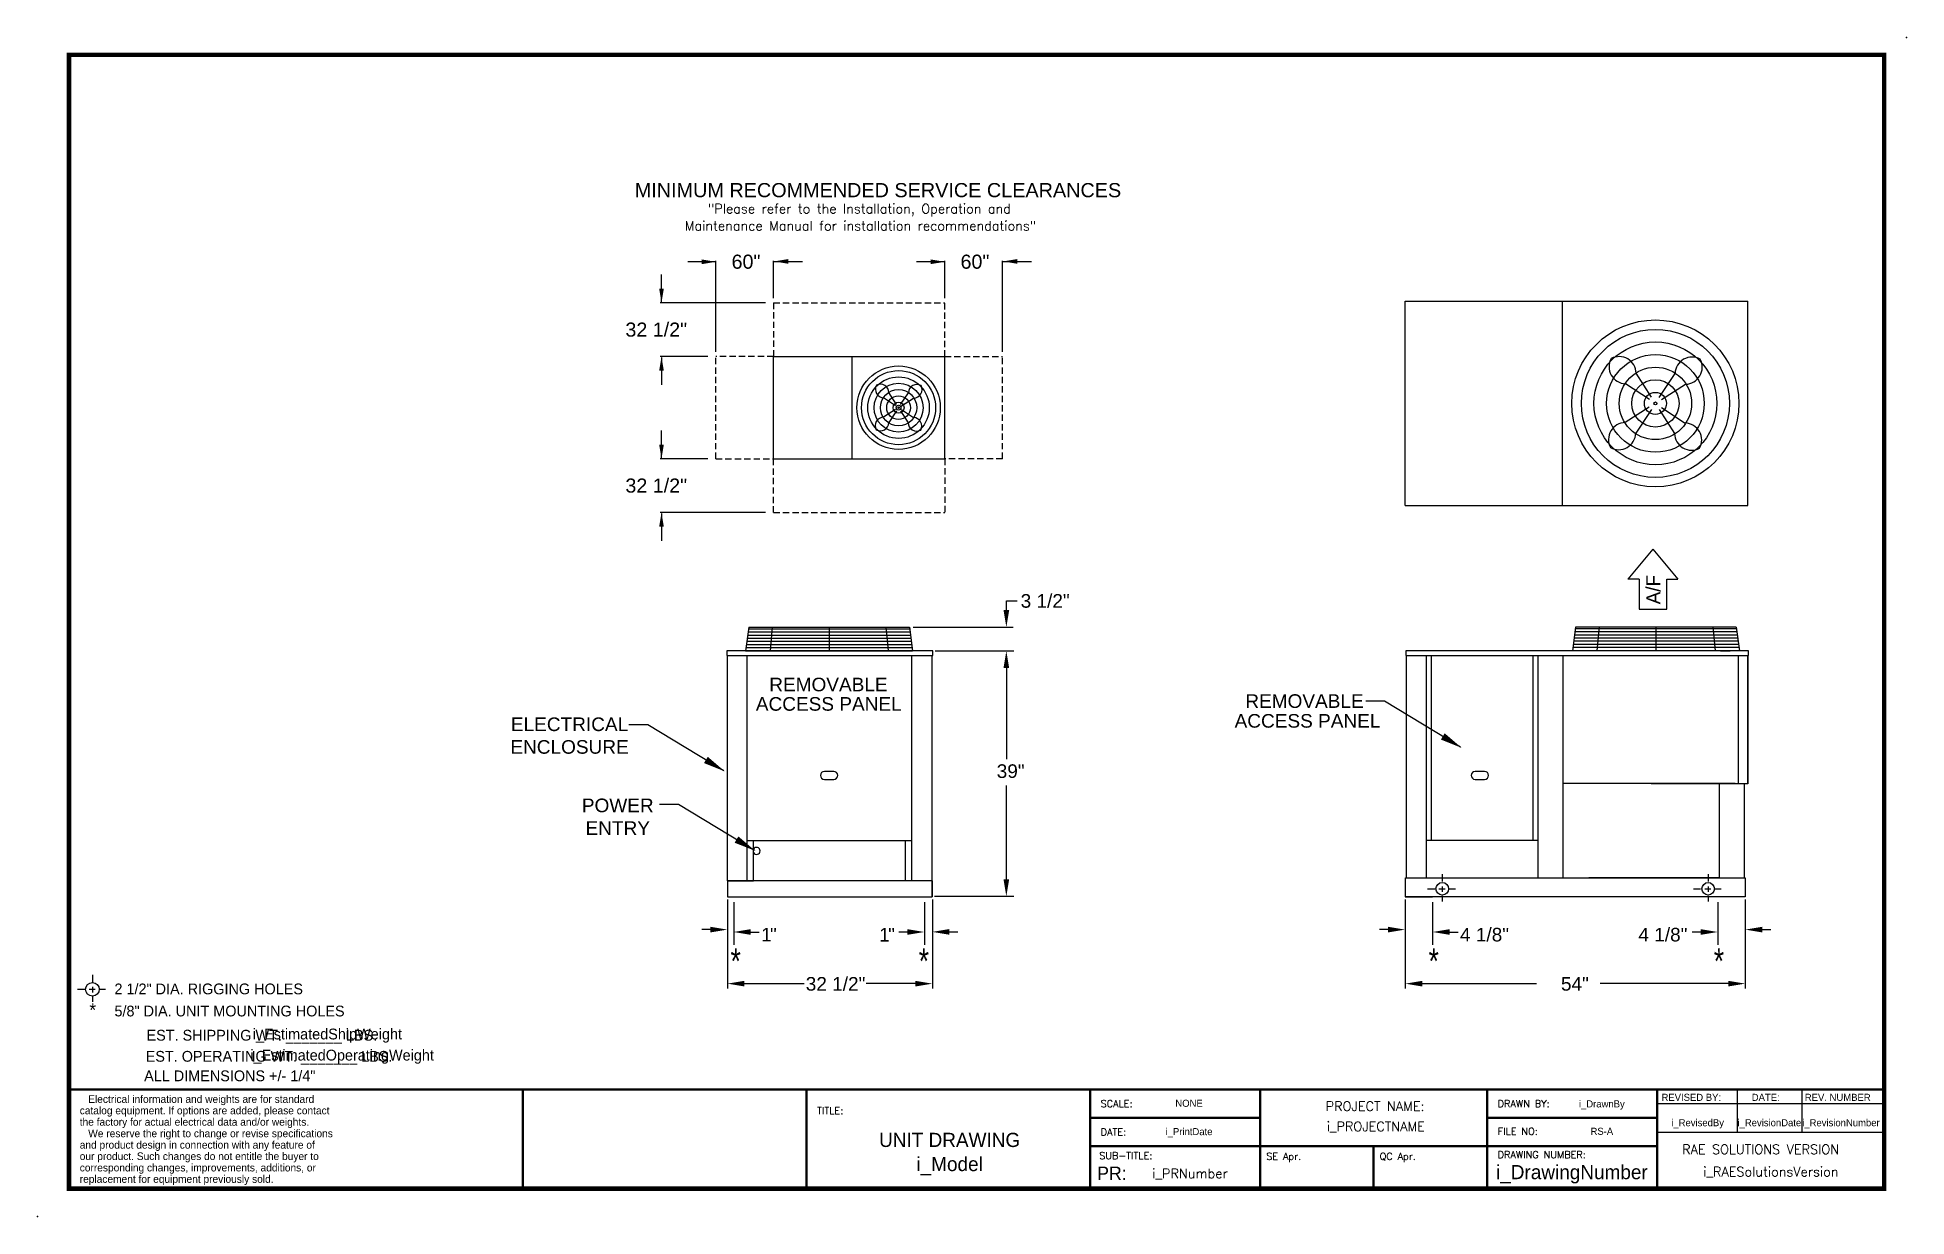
# Model space of a CAD drawing. Extents: x -119 to 178, y -10 to 177.
import ezdxf
from ezdxf.enums import TextEntityAlignment as Align

# ---------------------------------------------------------------- set-up
doc = ezdxf.new("R2010")
doc.units = 0
doc.header["$MEASUREMENT"] = 0
doc.linetypes.add('DASHED', pattern=[0.75, 0.5, -0.25])
doc.linetypes.add('HIDDEN', pattern=[0.375, 0.25, -0.125])
doc.layers.get('0').update_dxf_attribs({"linetype": 'CONTINUOUS'})
doc.styles.add('dimentions', font='ARIAL.TTF')
doc.styles.add('SIMPLEX', font='SIMPLEX')
doc.styles.add('SLDTEXTSTYLE0', font='ARIAL.TTF', dxfattribs={"width": 0.75})

# ---------------------------------------------------------------- blocks, each defined once
blk = doc.blocks.new('A-F')
for p, q in [((0, 0.792), (-0.33, 0.396)), ((0, 0.792), (0.33, 0.396)), ((-0.182, 0.396), (-0.33, 0.396)), ((-0.182, 0.396), (-0.182, 0)), ((0.182, 0.396), (0.33, 0.396)), ((0.182, 0), (0.182, 0.396)), ((-0.182, 0), (0.182, 0))]:
    blk.add_line(p, q)
blk.add_text('A/F', height=0.1875, rotation=90).set_placement((0.098, 0.063))

msp = doc.modelspace()

# ---------------------------------------------------------------- linework, layer by layer
at = {"color": 7, "lineweight": 30}
for p, q in [((-19.78, 137.56), (-19.78, 139.8)), ((-13.38, 141.84), (-15.62, 141.84)), ((0.35, 141.9), (2.59, 141.9)), ((22.95, 141.84), (20.71, 141.84)), ((36.68, 141.9), (38.92, 141.9)), ((98.24, 103.14), (98.24, 135.58)), ((98.24, 135.58), (152.61, 135.58)), ((123.2, 103.14), (123.2, 135.56)), ((152.61, 103.14), (152.61, 135.58)), ((-2.01, 110.57), (-2.01, 126.79)), ((-2.01, 126.79), (25.18, 126.79)), ((10.48, 110.57), (10.48, 126.78)), ((25.18, 110.57), (25.18, 126.79)), ((-19.78, 124.55), (-19.78, 122.32)), ((136.97, 119.99), (133.18, 122.47)), ((137.31, 120.33), (134.88, 124.15)), ((138.55, 120.32), (141.04, 124.1)), ((138.89, 119.97), (142.71, 122.4)), ((17.36, 118.99), (15.47, 120.24)), ((17.53, 119.16), (16.32, 121.07)), ((18.15, 119.16), (19.39, 121.05)), ((18.32, 118.99), (20.23, 120.2)), ((136.96, 118.74), (133.14, 116.32)), ((138.89, 118.73), (142.67, 116.24)), ((17.35, 118.37), (15.44, 117.16)), ((17.52, 118.2), (16.28, 116.31)), ((18.15, 118.2), (19.36, 116.29)), ((18.32, 118.37), (20.21, 117.12)), ((137.3, 118.4), (134.81, 114.61)), ((138.54, 118.39), (140.97, 114.57)), ((-19.78, 112.81), (-19.78, 115.04)), ((-2.01, 110.57), (25.18, 110.57)), ((98.24, 103.14), (152.61, 103.14)), ((-19.78, 99.8), (-19.78, 97.56)), ((34.94, 86.54), (34.94, 88.02)), ((-5.94, 83.84), (-6.44, 80.09)), ((-6.04, 83.09), (19.66, 83.09)), ((-5.97, 83.59), (19.6, 83.59)), ((-5.94, 83.84), (19.56, 83.84)), ((-2.2, 83.84), (-2.56, 80.09)), ((6.81, 83.84), (6.81, 80.09)), ((15.83, 83.84), (16.18, 80.09)), ((19.56, 83.84), (20.06, 80.09)), ((20.18, 83.84), (36.01, 83.84)), ((125.27, 83.84), (124.77, 80.09)), ((150.87, 83.09), (125.17, 83.09)), ((150.8, 83.59), (125.24, 83.59)), ((150.77, 83.84), (125.27, 83.84)), ((129, 83.84), (128.65, 80.09)), ((138.02, 83.84), (138.02, 80.09)), ((147.03, 83.84), (147.39, 80.09)), ((150.77, 83.84), (151.27, 80.09)), ((23.28, 80.09), (-9.41, 80.09)), ((-9.41, 80.09), (-9.41, 79.34)), ((23.28, 80.09), (-9.31, 80.09)), ((-6.44, 80.09), (20.06, 80.09)), ((-6.37, 80.59), (20, 80.59)), ((-6.3, 81.09), (19.93, 81.09)), ((-6.24, 81.59), (19.86, 81.59)), ((-6.17, 82.09), (19.8, 82.09)), ((-6.1, 82.59), (19.73, 82.59)), ((-3.44, 80.09), (-4.94, 80.09)), ((-3.44, 81.59), (17.06, 81.59)), ((23.28, 79.34), (23.28, 80.09)), ((23.65, 80.09), (36.11, 80.09)), ((152.71, 80.09), (98.33, 80.09)), ((98.33, 80.09), (98.33, 79.34)), ((151.27, 80.09), (124.77, 80.09)), ((151.2, 80.59), (124.84, 80.59)), ((151.14, 81.09), (124.9, 81.09)), ((151.07, 81.59), (124.97, 81.59)), ((151, 82.09), (125.04, 82.09)), ((150.94, 82.59), (125.1, 82.59)), ((148.27, 81.59), (127.77, 81.59)), ((152.71, 80.09), (138.02, 80.09)), ((148.27, 80.09), (149.77, 80.09)), ((152.71, 79.34), (152.71, 80.09)), ((-9.41, 79.34), (23.28, 79.34)), ((-9.31, 43.55), (-9.31, 79.34)), ((-6.25, 79.34), (-6.25, 56.3)), ((19.94, 43.55), (19.94, 79.34)), ((23.19, 43.55), (23.19, 79.34)), ((34.94, 78.02), (34.94, 62.87)), ((34.94, 77.35), (34.94, 74.78)), ((98.33, 79.97), (98.33, 79.92)), ((98.33, 79.34), (152.71, 79.34)), ((98.43, 44.05), (98.43, 79.34)), ((101.55, 79.34), (101.55, 44.05)), ((119.27, 79.34), (119.27, 44.05)), ((123.24, 79.34), (123.24, 44.05)), ((151.11, 58.98), (151.11, 79.34)), ((152.61, 79.34), (152.61, 58.98)), ((152.61, 59.11), (152.61, 79.34)), ((7.56, 60.92), (6.06, 60.92)), ((6.06, 59.67), (7.56, 59.67)), ((110.83, 60.92), (109.33, 60.92)), ((109.33, 59.67), (110.83, 59.67)), ((34.94, 43.14), (34.94, 58.72)), ((150.61, 59.02), (123.24, 59.02)), ((137.24, 59.02), (151.11, 59.02)), ((149.86, 59.02), (137.24, 59.02)), ((148.05, 59.02), (148.05, 44.05)), ((152.61, 58.98), (151.11, 58.98)), ((152.05, 44.05), (152.05, 58.98)), ((-6.25, 56.3), (-6.25, 43.55)), ((-5.25, 49.97), (-5.25, 43.55)), ((18.94, 43.55), (18.94, 49.97)), ((119.27, 49.97), (101.55, 49.97)), ((104.11, 44.6), (104.11, 43.46)), ((146.3, 44.6), (146.3, 43.46)), ((23.19, 43.55), (-9.31, 43.55)), ((-9.31, 43.55), (-9.31, 41.05)), ((-9.31, 43.55), (-6.31, 43.55)), ((-6.31, 43.55), (-5.19, 43.55)), ((19.94, 43.55), (18.81, 43.55)), ((23.19, 43.55), (23.19, 41.05)), ((23.19, 41.05), (23.19, 43.55)), ((98.24, 44.05), (98.24, 41.05)), ((98.3, 44.05), (99.55, 44.05)), ((99.55, 44.05), (152.18, 44.05)), ((101.76, 42.3), (102.91, 42.3)), ((103.58, 42.3), (104.55, 42.3)), ((104.11, 42.66), (104.11, 41.81)), ((105.21, 42.3), (106.19, 42.3)), ((127.36, 44.05), (136.65, 44.05)), ((148.05, 44.05), (127.36, 44.05)), ((143.95, 42.3), (145.1, 42.3)), ((145.76, 42.3), (146.73, 42.3)), ((146.3, 42.66), (146.3, 41.81)), ((147.4, 42.3), (148.38, 42.3)), ((152.18, 44.05), (152.18, 41.05)), ((-9.31, 41.05), (23.19, 41.05)), ((-9.31, 40.6), (-9.31, 26.49)), ((-8.31, 40.16), (-8.31, 33.42)), ((21.94, 40.16), (21.94, 33.42)), ((23.2, 40.6), (23.2, 26.49)), ((23.56, 41.11), (36.11, 41.11)), ((152.18, 41.05), (98.24, 41.05)), ((98.24, 41.05), (102.55, 41.05)), ((98.24, 40.6), (98.24, 26.49)), ((102.58, 40.16), (102.58, 33.42)), ((104.11, 41.19), (104.11, 40.3)), ((146.3, 41.19), (146.3, 40.3)), ((147.83, 40.16), (147.83, 33.42)), ((152.18, 41.05), (148.68, 41.05)), ((152.18, 40.6), (152.18, 26.49)), ((-11.38, 35.82), (-13.4, 35.82)), ((96.17, 35.82), (94.15, 35.82)), ((154.24, 35.82), (156.27, 35.82)), ((-6.29, 35.44), (-4.26, 35.44)), ((19.91, 35.44), (17.89, 35.44)), ((25.22, 35.46), (27.24, 35.46)), ((104.61, 35.44), (106.63, 35.44)), ((145.8, 35.44), (143.78, 35.44)), ((-110.07, 28.64), (-110.07, 27.5)), ((-110.07, 26.71), (-110.07, 25.85)), ((-7.29, 27.24), (2.86, 27.24)), ((21.16, 27.24), (12.71, 27.24)), ((100.26, 27.24), (119.05, 27.24)), ((150.15, 27.24), (129.17, 27.24)), ((-112.43, 26.34), (-111.27, 26.34)), ((-110.61, 26.34), (-109.64, 26.34)), ((-110.07, 25.23), (-110.07, 24.34)), ((-108.98, 26.34), (-107.99, 26.34)), ((-41.78, -5.31), (-41.78, 10.44)), ((3.22, -5.31), (3.22, 10.44)), ((48.22, 10.44), (138.22, 10.44)), ((48.22, -5.31), (48.22, 10.44)), ((75.22, 10.44), (75.22, -5.31)), ((111.22, 10.44), (111.22, 1.44)), ((138.22, 10.44), (138.22, -5.31)), ((138.22, 10.44), (174.22, 10.44)), ((138.22, 10.44), (138.22, 8.19)), ((150.93, 10.44), (150.93, 3.69)), ((161.15, 10.44), (161.15, 3.69)), ((75.22, 5.94), (48.22, 5.94)), ((111.22, 5.94), (138.22, 5.94)), ((111.22, 1.44), (111.22, 5.94)), ((138.22, 8.19), (174.22, 8.19)), ((138.22, 3.69), (174.22, 3.69)), ((138.22, 1.44), (48.22, 1.44)), ((93.22, 1.44), (93.22, -5.31)), ((111.22, 1.44), (111.22, -5.31))]:
    msp.add_line(p, q, dxfattribs=at)
at = {"color": 7, "linetype": 'DASHED', "lineweight": 30, "ltscale": 2}
for p, q in [((-11.31, 141.84), (-14.12, 141.84)), ((-11.31, 141.84), (-14.12, 141.84)), ((-1.92, 141.9), (0.88, 141.9)), ((25.02, 141.84), (22.22, 141.84)), ((25.02, 141.84), (22.22, 141.84)), ((34.41, 141.9), (37.22, 141.9)), ((-19.78, 135.49), (-19.78, 138.3)), ((-19.78, 135.49), (-19.78, 138.3)), ((-2.01, 135.33), (25.18, 135.33)), ((-2.01, 135.33), (-2.01, 126.79)), ((25.18, 126.79), (25.18, 135.33)), ((-19.78, 126.63), (-19.78, 123.82)), ((-19.78, 126.63), (-19.78, 123.82)), ((-11.15, 110.57), (-11.15, 126.79)), ((-2.01, 126.79), (-11.15, 126.79)), ((25.18, 126.79), (34.33, 126.79)), ((34.33, 110.57), (34.33, 126.79)), ((-19.78, 110.73), (-19.78, 113.54)), ((-19.78, 110.73), (-19.78, 113.54)), ((-11.15, 110.57), (-2.01, 110.57)), ((-2.01, 102.03), (-2.01, 110.57)), ((25.18, 110.57), (25.18, 102.03)), ((34.33, 110.57), (25.18, 110.57)), ((-19.78, 101.87), (-19.78, 99.06)), ((-19.78, 101.87), (-19.78, 99.06)), ((-2.01, 102.03), (25.18, 102.03))]:
    msp.add_line(p, q, dxfattribs=at)
at = {"color": 7, "linetype": 'Continuous', "lineweight": 30, "ltscale": 2}
for p, q in [((-11.15, 127.54), (-11.15, 142)), ((34.33, 127.54), (34.33, 142)), ((-3.26, 135.33), (-19.98, 135.33)), ((-12.41, 126.79), (-19.98, 126.79)), ((-12.41, 110.57), (-19.98, 110.57)), ((-3.26, 102.03), (-19.98, 102.03))]:
    msp.add_line(p, q, dxfattribs=at)
at = {"color": 7, "linetype": 'Continuous', "lineweight": 30, "ltscale": 3}
for p, q in [((-2.01, 136.08), (-2.01, 142)), ((25.18, 136.08), (25.18, 142))]:
    msp.add_line(p, q, dxfattribs=at)
at = {"color": 7}
for p, q in [((34.94, 88.02), (36.66, 88.02)), ((-6.25, 49.97), (19.94, 49.97))]:
    msp.add_line(p, q, dxfattribs=at)
at = {"color": 7, "linetype": 'Continuous', "lineweight": 30}
for p, q in [((102.36, 79.34), (102.36, 49.97)), ((118.46, 79.34), (118.46, 49.97))]:
    msp.add_line(p, q, dxfattribs=at)
at = {"color": 7, "const_width": 0.72}
msp.add_lwpolyline([(-113.78, -5.31), (174.22, -5.31), (174.22, 174.69), (-113.78, 174.69), (-113.78, -5.31)], dxfattribs=at)
at = {"color": 7, "lineweight": 30}
for points in [[(107.03, 64.77), (94.96, 72.06), (91.96, 72.06)], [(-9.91, 61.05), (-21.97, 68.34), (-24.98, 68.34)], [(-5.04, 48.4), (-17.1, 55.69), (-20.11, 55.69)]]:
    msp.add_lwpolyline(points, dxfattribs=at)
at = {"color": 7, "lineweight": 30, "const_width": 0.36}
for points in [[(-41.35, 10.44), (-113.78, 10.44)], [(174.22, 10.44), (-41.78, 10.44), (-41.78, -5.31)], [(3.22, 10.44), (3.22, -5.31)], [(48.22, 10.44), (48.22, -5.31)], [(75.22, 10.44), (75.22, -5.31)], [(111.22, 10.44), (111.22, -5.31)], [(138.22, -5.31), (138.22, 10.44), (174.22, 10.44)], [(75.22, 5.94), (48.22, 5.94)], [(138.22, 5.94), (111.22, 5.94), (111.22, -5.31)], [(138.22, 1.44), (48.22, 1.44)], [(93.22, 1.44), (93.22, -5.31)]]:
    msp.add_lwpolyline(points, dxfattribs=at)
at = {"color": 7, "lineweight": 30}
for centre, radius in [((137.93, 119.36), 13.25), ((137.93, 119.36), 11.75), ((137.93, 119.36), 9.75), ((17.84, 118.68), 6.62), ((137.93, 119.36), 7.75), ((137.93, 119.36), 5.75), ((17.84, 118.68), 5.88), ((17.84, 118.68), 4.88), ((17.84, 118.68), 3.88), ((137.93, 119.36), 3.75), ((17.84, 118.68), 2.88), ((17.84, 118.68), 1.88), ((17.84, 118.68), 0.875), ((17.84, 118.68), 0.375), ((17.84, 118.68), 0.113), ((137.93, 119.36), 1.75), ((137.93, 119.36), 0.227), ((104.11, 42.3), 1), ((146.3, 42.3), 1), ((-110.07, 26.34), 1.08)]:
    msp.add_circle(centre, radius, dxfattribs=at)
for centre, radius, start, end in [((133.28, 125.18), 2.71, 151.3004, 267.8147), ((132.17, 124.08), 2.71, 1.3412, 117.8555), ((143.75, 124), 2.71, 61.3004, 177.8147), ((142.65, 125.11), 2.71, 271.3412, 27.8555), ((15.52, 121.59), 1.36, 151.3004, 267.8147), ((14.96, 121.04), 1.36, 1.3412, 117.8555), ((20.75, 121), 1.36, 61.3004, 177.8147), ((20.2, 121.56), 1.36, 271.3412, 27.8555), ((15.48, 115.8), 1.36, 91.3412, 207.8555), ((14.93, 116.36), 1.36, 241.3004, 357.8147), ((20.71, 116.32), 1.36, 181.3412, 297.8555), ((20.16, 115.77), 1.36, 331.3004, 87.8147), ((133.2, 113.61), 2.71, 91.3412, 207.8555), ((142.57, 113.54), 2.71, 331.3004, 87.8147), ((132.1, 114.72), 2.71, 241.3004, 357.8147), ((143.68, 114.63), 2.71, 181.3412, 297.8555), ((6.06, 60.3), 0.625, 90, 270), ((7.56, 60.3), 0.625, 270, 90), ((109.33, 60.3), 0.625, 90, 270), ((110.83, 60.3), 0.625, 270, 90), ((-4.69, 48.32), 0.562, 207.266, 152.734)]:
    msp.add_arc(centre, radius, start, end, dxfattribs=at)
at = {"color": 7, "linetype": 'HIDDEN', "lineweight": 30, "ltscale": 2}
msp.add_arc((-4.69, 48.32), 0.562, 152.734, 207.266, dxfattribs=at)
at = {"color": 7}
for p in [(177.79, 177.47), (138.22, -5.31), (-118.81, -9.75)]:
    msp.add_point(p, dxfattribs=at)
at = {"color": 7, "lineweight": 30}
for points in [[(-13.38, 142.21), (-13.38, 141.47), (-11.15, 141.84)], [(0.35, 142.27), (0.35, 141.52), (-1.88, 141.9)], [(22.95, 142.21), (22.95, 141.47), (25.18, 141.84)], [(36.68, 142.27), (36.68, 141.52), (34.45, 141.9)], [(-19.41, 137.56), (-20.15, 137.56), (-19.78, 135.33)], [(-19.41, 124.55), (-20.15, 124.55), (-19.78, 126.79)], [(-19.41, 112.81), (-20.15, 112.81), (-19.78, 110.57)], [(-19.41, 99.8), (-20.15, 99.8), (-19.78, 102.03)], [(34.49, 86.54), (35.39, 86.54), (34.94, 83.84)], [(34.49, 77.35), (35.39, 77.35), (34.94, 80.05)], [(34.49, 77.35), (35.39, 77.35), (34.94, 80.05)], [(104.49, 66.99), (107.18, 64.68), (103.89, 65.99)], [(-12.44, 63.26), (-9.75, 60.95), (-13.04, 62.26)], [(-7.58, 50.61), (-4.89, 48.31), (-8.18, 49.62)], [(35.39, 43.81), (34.49, 43.81), (34.94, 41.11)], [(-12.05, 35.37), (-12.05, 36.27), (-9.35, 35.82)], [(-5.61, 35.89), (-5.61, 34.99), (-8.31, 35.44)], [(19.24, 35.89), (19.24, 34.99), (21.94, 35.44)], [(25.89, 35.01), (25.89, 35.91), (23.19, 35.46)], [(95.5, 35.37), (95.5, 36.27), (98.2, 35.82)], [(105.28, 35.89), (105.28, 34.99), (102.58, 35.44)], [(145.13, 35.89), (145.13, 34.99), (147.83, 35.44)], [(154.92, 35.37), (154.92, 36.27), (152.22, 35.82)], [(-6.61, 27.69), (-6.61, 26.79), (-9.31, 27.24)], [(20.49, 27.69), (20.49, 26.79), (23.19, 27.24)], [(100.94, 27.69), (100.94, 26.79), (98.24, 27.24)], [(149.48, 27.69), (149.48, 26.79), (152.18, 27.24)]]:
    msp.add_solid(points, dxfattribs=at)
at = {"color": 7, "lineweight": 30, "ltscale": 7}
for points in [[(-13.08, 141.52), (-13.08, 142.16), (-11.15, 141.84)], [(-13.08, 141.52), (-13.08, 142.16), (-11.15, 141.84)], [(23.25, 141.52), (23.25, 142.16), (25.18, 141.84)], [(23.25, 141.52), (23.25, 142.16), (25.18, 141.84)], [(-20.1, 137.26), (-19.46, 137.26), (-19.78, 135.33)], [(-20.1, 137.26), (-19.46, 137.26), (-19.78, 135.33)], [(-20.1, 124.86), (-19.46, 124.86), (-19.78, 126.79)], [(-20.1, 124.86), (-19.46, 124.86), (-19.78, 126.79)], [(-20.1, 112.5), (-19.46, 112.5), (-19.78, 110.57)], [(-20.1, 112.5), (-19.46, 112.5), (-19.78, 110.57)], [(-20.1, 100.1), (-19.46, 100.1), (-19.78, 102.03)], [(-20.1, 100.1), (-19.46, 100.1), (-19.78, 102.03)]]:
    msp.add_solid(points, dxfattribs=at)

# ---------------------------------------------------------------- block references
at = {"color": 7, "lineweight": 30, "xscale": 12, "yscale": 12, "zscale": 12}
msp.add_blockref('A-F', (137.54, 86.7), dxfattribs=at)

# ---------------------------------------------------------------- texts
at = {"color": 7, "lineweight": 30}
for s, height, style, p in [('MINIMUM RECOMMENDED SERVICE CLEARANCES', 2.25, 'dimentions', (-24.02, 152.09)), ('3 1/2"', 2.16, 'dimentions', (37.21, 86.92)), ('REMOVABLE', 2.16, 'dimentions', (-2.68, 73.65)), ('ACCESS PANEL', 2.16, 'dimentions', (-4.81, 70.57)), ('REMOVABLE', 2.16, 'dimentions', (72.86, 71.02)), ('ACCESS PANEL', 2.16, 'dimentions', (71.16, 67.88)), ('39"', 2.16, 'dimentions', (33.41, 59.9)), ('1', 2.16, 'dimentions', (-3.97, 33.94)), ('"', 2.16, 'dimentions', (-2.56, 33.94)), ('1', 2.16, 'dimentions', (14.76, 33.93)), ('"', 2.16, 'dimentions', (16.19, 33.94)), ('4 1/8"', 2.16, 'dimentions', (106.92, 33.94)), ('4 1/8"', 2.16, 'dimentions', (135.23, 33.94)), ('32 1/2"', 2.16, 'dimentions', (3.11, 26.13)), ('54"', 2.16, 'dimentions', (122.94, 26.13)), ('TITLE:', 1.125, 'SIMPLEX', (4.91, 6.51)), ('SCALE:', 1.125, 'SIMPLEX', (49.91, 7.63)), ('DRAWN BY:', 1.125, 'SIMPLEX', (112.91, 7.63)), ('DATE:', 1.125, 'SIMPLEX', (49.91, 3.13)), ('FILE NO:', 1.125, 'SIMPLEX', (112.91, 3.24)), ('SUB-TITLE:', 1.125, 'SIMPLEX', (49.67, -0.63)), ('SE Apr.', 1.125, 'SIMPLEX', (76.18, -0.73)), ('QC Apr.', 1.125, 'SIMPLEX', (94.18, -0.73)), ('DRAWING NUMBER:', 1.125, 'SIMPLEX', (112.91, -0.49)), ('RAE SOLUTIONS VERSION', 1.494, 'SIMPLEX', (142.17, 0.19))]:
    msp.add_text(s, height=height, dxfattribs=dict(at, style=style)).set_placement(p)
at = {"color": 7, "lineweight": 30, "style": 'SIMPLEX'}
for s, p in [('Maintenance Manual for installation recommendations"', (11.8, 146.81)), ('"Please refer to the Installation, Operation and', (11.62, 149.52)), ('PROJECT NAME:', (93.45, 7.03)), ('i_PROJECTNAME', (93.56, 3.83)), ('i_PRNumber', (64.09, -3.65)), ('i_RAESolutionsVersion', (156.26, -3.36))]:
    msp.add_text(s, height=1.494, dxfattribs=at).set_placement(p, align=Align.CENTER)
at = {"color": 7, "lineweight": 30}
for s, height, p in [('2 1/2" DIA. RIGGING HOLES', 1.71, (-106.58, 25.55)), ('5/8" DIA. UNIT MOUNTING HOLES', 1.71, (-106.58, 22.04)), ('   Electrical information and weights are for standard', 1.2062, (-112.09, 8.31)), ('REVISED BY:', 1.125, (138.9, 8.63)), ('DATE:', 1.125, (153.22, 8.63)), ('REV. NUMBER', 1.125, (161.64, 8.63)), ('the factory for actual electrical data and/or weights.', 1.2062, (-112.09, 4.69)), ('catalog equipment. If options are added, please contact', 1.2062, (-112.09, 6.5)), ('   We reserve the right to change or revise specifications', 1.2062, (-112.09, 2.86)), ('and product design in connection with any feature of', 1.2062, (-112.09, 1.05)), ('our product. Such changes do not entitle the buyer to', 1.2062, (-112.09, -0.76)), ('corresponding changes, improvements, additions, or ', 1.2062, (-112.09, -2.57)), ('replacement for equipment previously sold.', 1.2062, (-112.09, -4.38))]:
    msp.add_text(s, height=height, dxfattribs=at).set_placement(p)
for s, height, p in [('*', 2.1, (-110.03, 22.01)), ('EST. SHIPPING WT. _______ LBS.', 1.71, (-83.19, 18.2)), ('i_EstimatedShipWeight', 1.712, (-72.79, 18.39)), ('EST. OPERATING WT. _______ LBS.', 1.71, (-82.05, 14.85)), ('i_EstimatedOperatingWeight', 1.71, (-70.45, 15.04)), ('ALL DIMENSIONS +/- 1/4"', 1.71, (-88.28, 11.75)), ('NONE', 1.125, (63.93, 7.69)), ('i_DrawnBy', 1.125, (129.43, 7.59)), ('UNIT DRAWING', 2.25, (25.94, 1.31)), ('i_PrintDate', 1.125, (63.93, 3.19)), ('RS-A', 1.125, (129.43, 3.24)), ('i_RevisedBy', 1.125, (144.63, 4.6)), ('i_RevisionDate', 1.125, (156.01, 4.6)), ('i_RevisionNumber', 1.125, (167.37, 4.6)), ('i_Model', 2.25, (25.94, -2.52)), ('i_DrawingNumber', 2.25, (124.68, -3.8))]:
    msp.add_text(s, height=height, dxfattribs=at).set_placement(p, align=Align.CENTER)
msp.add_text('PR:', height=2.109, dxfattribs=at).set_placement((54.04, -3.91), align=Align.RIGHT)
at = {"color": 7, "lineweight": 30, "ltscale": 7, "char_height": 2.2353, "attachment_point": 5}
for s, insert in [('{\\fArial|b0|i0|c0|p34;60"}', (-6.37, 141.84)), ('{\\fArial|b0|i0|c0|p34;60"}', (29.96, 141.84)), ('{\\fArial|b0|i0|c0|p34;32 1/2"}', (-20.61, 131.06)), ('{\\fArial|b0|i0|c0|p34;32 1/2"}', (-20.61, 106.3))]:
    msp.add_mtext(s, dxfattribs=dict(at, insert=insert))
at = {"color": 7, "lineweight": 30}
for s, insert, char_height, attachment_point, style in [('ELECTRICAL\\PENCLOSURE', (-34.37, 63.71), 2.16, 8, 'dimentions'), ('POWER\\PENTRY', (-26.72, 50.86), 2.16, 8, 'dimentions'), ('*', (-8.82, 32.84), 4.02, 1, 'SLDTEXTSTYLE0'), ('*', (21.03, 32.84), 4.02, 1, 'SLDTEXTSTYLE0'), ('*', (101.94, 32.84), 4.02, 1, 'SLDTEXTSTYLE0'), ('*', (147.19, 32.84), 4.02, 1, 'SLDTEXTSTYLE0')]:
    msp.add_mtext(s, dxfattribs=dict(at, insert=insert, char_height=char_height, attachment_point=attachment_point, style=style))

doc.saveas('drawing.dxf')
